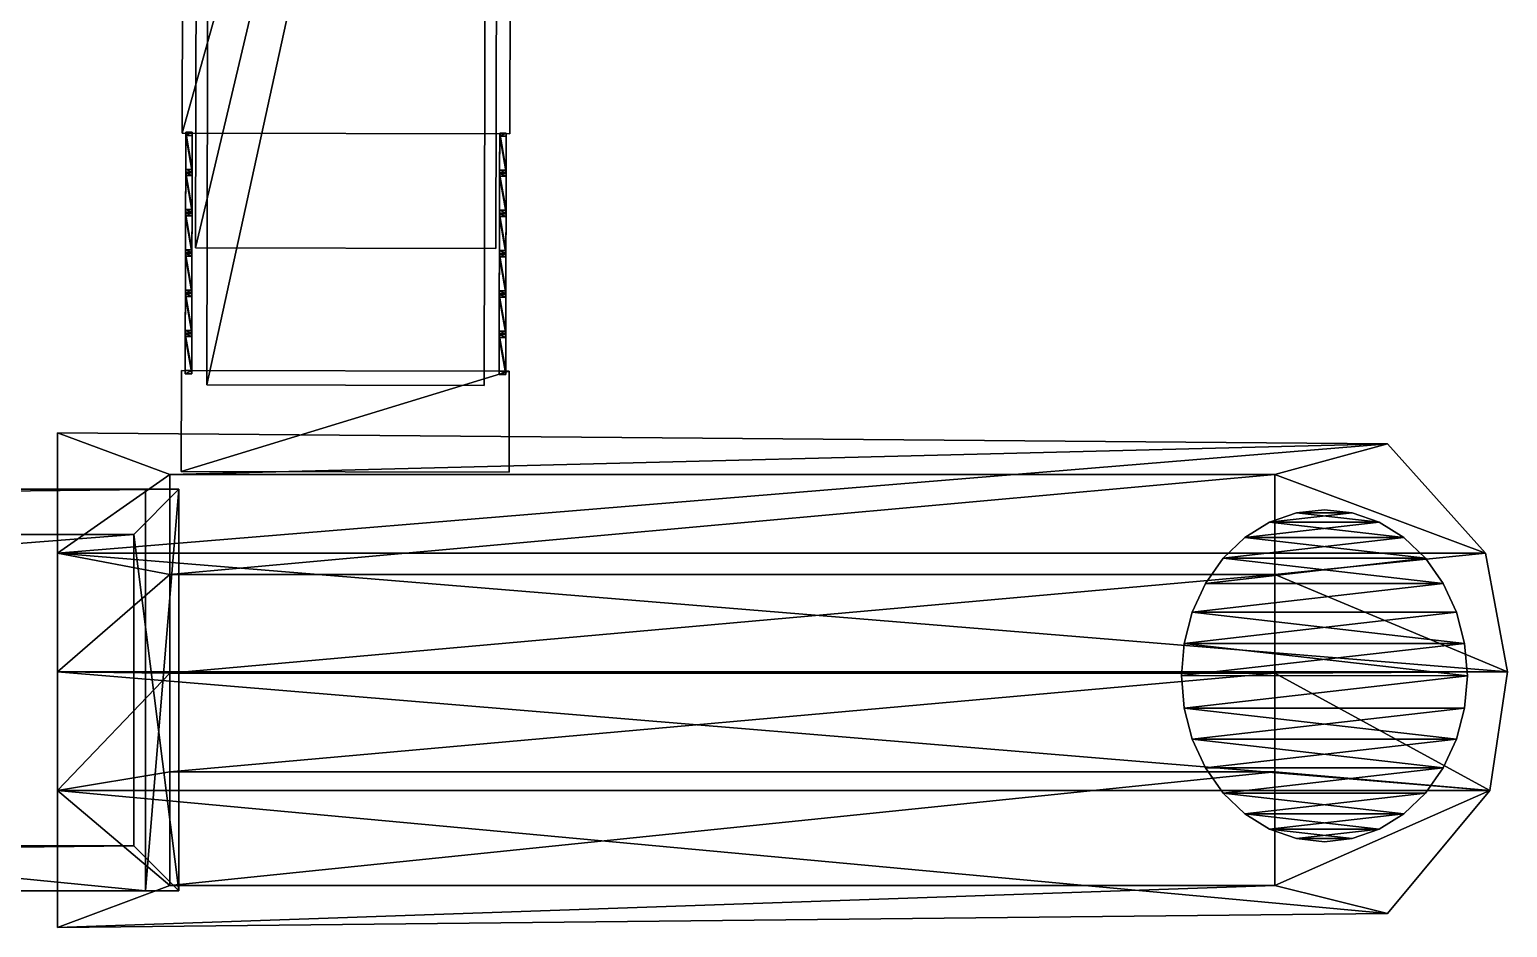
# Model space of a CAD drawing. Header units: millimetres. Extents: x -39 to 131, y -304 to 0.
# Drawn here: x 62.42 to 72.76, y -198.61 to -192.32 of the extents above; entities that cross this region are included whole.
import ezdxf

# ---------------------------------------------------------------- set-up
doc = ezdxf.new("R2010")
doc.units = ezdxf.units.MM
for name, color, linetype in [('CUBE_000_1', 7, 'Continuous'), ('MESH279', 7, 'Continuous'), ('MESH280', 7, 'Continuous'), ('MESH29', 7, 'Continuous'), ('MESH30', 7, 'Continuous'), ('MESH461', 7, 'Continuous'), ('TUNNEL1_00', 7, 'Continuous'), ('TUNNEL2_00', 7, 'Continuous'), ('TUNNEL3_00', 7, 'Continuous')]:
    doc.layers.add(name, color=color, linetype=linetype)

msp = doc.modelspace()

# ---------------------------------------------------------------- meshes
at = {"layer": 'CUBE_000_1'}
mesh = msp.add_polyface(dxfattribs=at)
corners = [(63.467, -198.352, 5.884), (63.152, -198.036, 5.907), (34.944, -198.352, 7.978), (63.467, -198.352, 5.884), (63.152, -195.858, 5.907), (63.152, -198.036, 5.907), (63.467, -195.542, 5.884), (63.467, -195.542, 5.884), (35.259, -195.858, 7.955), (63.152, -195.858, 5.907), (63.467, -195.542, 5.884), (34.944, -195.542, 7.978), (35.259, -195.858, 7.955), (34.944, -195.542, 7.978), (63.467, -195.542, 5.884), (63.233, -195.542, 2.702), (63.467, -195.542, 5.884), (63.233, -198.352, 2.702), (63.233, -195.542, 2.702), (63.467, -198.352, 5.884), (34.944, -198.352, 7.978), (63.233, -198.352, 2.702), (63.467, -198.352, 5.884), (34.71, -198.352, 4.797), (34.71, -195.542, 4.797), (34.71, -198.352, 4.797), (34.944, -198.352, 7.978), (63.233, -198.352, 2.702), (34.71, -198.352, 4.797), (34.71, -195.542, 4.797), (63.233, -195.542, 2.702), (34.71, -195.542, 4.797), (34.944, -195.542, 7.978), (35.259, -195.858, 7.955), (34.944, -195.542, 7.978), (34.944, -198.352, 7.978), (35.259, -198.036, 7.955), (63.152, -198.036, 5.907), (35.259, -198.036, 7.955), (34.944, -198.352, 7.978), (63.152, -195.858, 5.907), (35.259, -198.036, 7.955), (63.152, -198.036, 5.907), (35.259, -195.858, 7.955)]
mesh.append_faces([[corners[k] for k in face] for face in [(0, 1, 2), (3, 4, 5), (6, 4, 3), (7, 8, 9), (10, 11, 12), (13, 14, 15), (16, 17, 18), (16, 19, 17), (20, 21, 22), (20, 23, 21), (24, 25, 26), (27, 28, 29), (27, 29, 30), (13, 15, 31), (24, 26, 32), (33, 34, 35), (33, 35, 36), (37, 38, 39), (40, 41, 42), (40, 43, 41)]])
at = {"layer": 'MESH279'}
mesh = msp.add_polyface(dxfattribs=at)
corners = [(63.557, -194.711, 3.234), (63.557, -194.733, 3.234), (63.512, -194.733, 3.234), (63.558, -194.455, 5.727), (63.557, -194.733, 3.234), (63.557, -194.711, 3.234), (63.558, -194.455, 5.727), (63.558, -194.474, 5.756), (63.557, -194.733, 3.234), (63.558, -194.455, 5.727), (63.558, -194.455, 5.808), (63.558, -194.474, 5.756), (63.558, -194.449, 5.727), (63.558, -194.455, 5.808), (63.558, -194.455, 5.727), (63.558, -194.449, 5.808), (63.558, -194.455, 5.808), (63.558, -194.449, 5.727), (63.558, -194.449, 5.808), (63.512, -194.455, 5.808), (63.558, -194.455, 5.808), (63.512, -194.449, 5.808), (63.558, -194.449, 5.808), (63.512, -194.43, 5.756), (63.512, -194.449, 5.808), (63.558, -194.43, 5.756), (63.558, -194.43, 5.756), (63.558, -194.449, 5.808), (63.558, -194.449, 5.727), (63.558, -194.173, 3.263), (63.558, -194.43, 5.756), (63.558, -194.449, 5.727), (63.558, -194.43, 5.756), (63.558, -194.173, 3.263), (63.513, -194.173, 3.263), (63.558, -194.173, 3.263), (63.558, -194.192, 3.234), (63.513, -194.173, 3.263), (63.558, -194.173, 3.263), (63.558, -194.449, 5.727), (63.558, -194.192, 3.234), (63.558, -194.449, 5.727), (63.513, -194.192, 3.234), (63.558, -194.192, 3.234), (63.512, -194.449, 5.727), (63.513, -194.173, 3.263), (63.513, -194.192, 3.234), (63.512, -194.449, 5.727), (63.513, -194.192, 3.234), (63.513, -194.192, 3.234), (63.513, -194.173, 3.182), (63.558, -194.192, 3.234), (63.513, -194.173, 3.263), (63.513, -194.173, 3.182), (63.513, -194.192, 3.234), (63.513, -194.167, 3.182), (63.513, -194.173, 3.182), (63.513, -194.173, 3.263), (63.558, -194.167, 3.182), (63.513, -194.173, 3.182), (63.513, -194.167, 3.182), (63.558, -194.173, 3.182), (63.558, -194.167, 3.182), (63.558, -194.167, 3.263), (63.558, -194.173, 3.182), (63.559, -194.148, 3.234), (63.558, -194.167, 3.263), (63.558, -194.167, 3.182), (63.559, -193.892, 5.727), (63.558, -194.167, 3.263), (63.559, -194.148, 3.234), (63.559, -193.892, 5.727), (63.559, -193.911, 5.756), (63.558, -194.167, 3.263), (63.559, -193.892, 5.727), (63.559, -193.892, 5.808), (63.559, -193.911, 5.756), (63.559, -193.886, 5.727), (63.559, -193.892, 5.808), (63.559, -193.892, 5.727), (63.559, -193.886, 5.808), (63.559, -193.892, 5.808), (63.559, -193.886, 5.727), (63.559, -193.886, 5.808), (63.514, -193.892, 5.808), (63.559, -193.892, 5.808), (63.514, -193.886, 5.808), (63.559, -193.886, 5.808), (63.514, -193.867, 5.756), (63.514, -193.886, 5.808), (63.559, -193.867, 5.756), (63.559, -193.867, 5.756), (63.559, -193.886, 5.808), (63.559, -193.886, 5.727), (63.56, -193.61, 3.263), (63.559, -193.867, 5.756), (63.559, -193.886, 5.727), (63.559, -193.867, 5.756), (63.56, -193.61, 3.263), (63.514, -193.61, 3.263), (63.56, -193.604, 3.263), (63.514, -193.61, 3.263), (63.56, -193.61, 3.263), (63.514, -193.604, 3.263), (63.514, -193.604, 3.263), (63.514, -193.585, 3.234), (63.56, -193.604, 3.263), (63.514, -193.585, 3.234), (63.514, -193.604, 3.182), (63.514, -193.604, 3.263), (63.514, -193.585, 3.234), (63.56, -193.604, 3.182), (63.514, -193.604, 3.182), (63.56, -193.585, 3.234), (63.56, -193.585, 3.234), (63.56, -193.604, 3.263), (63.56, -193.604, 3.182), (63.56, -193.585, 3.234), (63.515, -193.328, 5.727), (63.56, -193.585, 3.234), (63.514, -193.585, 3.234), (63.56, -193.328, 5.727), (63.56, -193.328, 5.727), (63.56, -193.604, 3.263), (63.56, -193.585, 3.234), (63.56, -193.328, 5.727), (63.56, -193.347, 5.756), (63.56, -193.604, 3.263), (63.56, -193.328, 5.727), (63.56, -193.329, 5.808), (63.56, -193.347, 5.756), (63.56, -193.323, 5.727), (63.56, -193.329, 5.808), (63.56, -193.328, 5.727), (63.56, -193.322, 5.808), (63.56, -193.329, 5.808), (63.56, -193.323, 5.727), (63.56, -193.322, 5.808), (63.515, -193.328, 5.808), (63.56, -193.329, 5.808), (63.515, -193.322, 5.808), (63.56, -193.322, 5.808), (63.515, -193.303, 5.756), (63.515, -193.322, 5.808), (63.56, -193.304, 5.756), (63.56, -193.304, 5.756), (63.56, -193.322, 5.808), (63.56, -193.323, 5.727), (63.561, -193.066, 3.234), (63.56, -193.304, 5.756), (63.56, -193.323, 5.727), (63.561, -193.044, 3.234), (63.56, -193.304, 5.756), (63.561, -193.066, 3.234), (63.56, -193.304, 5.756), (63.561, -193.044, 3.234), (63.516, -193.044, 3.234), (63.561, -193.044, 3.234), (63.515, -193.066, 3.234), (63.516, -193.044, 3.234), (63.561, -193.066, 3.234), (63.56, -193.323, 5.727), (63.515, -193.066, 3.234), (63.561, -193.066, 3.234), (63.515, -193.322, 5.727), (63.516, -193.044, 3.234), (63.515, -193.066, 3.234), (63.515, -193.322, 5.727), (63.516, -193.044, 3.234), (63.515, -193.322, 5.727), (63.515, -193.303, 5.756), (63.515, -193.303, 5.756), (63.515, -193.322, 5.727), (63.515, -193.322, 5.808), (63.515, -193.322, 5.808), (63.515, -193.322, 5.727), (63.515, -193.328, 5.808), (63.515, -193.322, 5.727), (63.515, -193.328, 5.727), (63.515, -193.328, 5.808), (63.56, -193.323, 5.727), (63.515, -193.328, 5.727), (63.515, -193.322, 5.727), (63.56, -193.328, 5.727), (63.515, -193.328, 5.727), (63.515, -193.347, 5.756), (63.515, -193.328, 5.808), (63.515, -193.328, 5.727), (63.514, -193.604, 3.263), (63.515, -193.347, 5.756), (63.515, -193.328, 5.727), (63.514, -193.585, 3.234), (63.514, -193.604, 3.263), (63.515, -193.347, 5.756), (63.514, -193.604, 3.263), (63.56, -193.604, 3.263), (63.56, -193.347, 5.756), (63.515, -193.328, 5.808), (63.515, -193.347, 5.756), (63.56, -193.347, 5.756), (63.56, -193.329, 5.808), (63.56, -193.304, 5.756), (63.516, -193.044, 3.234), (63.515, -193.303, 5.756), (63.56, -193.604, 3.182), (63.56, -193.604, 3.263), (63.56, -193.61, 3.182), (63.56, -193.604, 3.263), (63.56, -193.61, 3.263), (63.56, -193.61, 3.182), (63.56, -193.61, 3.263), (63.56, -193.629, 3.234), (63.56, -193.61, 3.182), (63.56, -193.61, 3.263), (63.559, -193.886, 5.727), (63.56, -193.629, 3.234), (63.559, -193.886, 5.727), (63.514, -193.629, 3.234), (63.56, -193.629, 3.234), (63.514, -193.886, 5.727), (63.514, -193.629, 3.234), (63.559, -193.886, 5.727), (63.514, -193.61, 3.263), (63.514, -193.629, 3.234), (63.514, -193.886, 5.727), (63.514, -193.61, 3.263), (63.514, -193.61, 3.182), (63.514, -193.629, 3.234), (63.514, -193.604, 3.182), (63.514, -193.61, 3.182), (63.514, -193.61, 3.263), (63.56, -193.604, 3.182), (63.514, -193.61, 3.182), (63.514, -193.604, 3.182), (63.56, -193.61, 3.182), (63.56, -193.629, 3.234), (63.514, -193.61, 3.182), (63.56, -193.61, 3.182), (63.514, -193.629, 3.234), (63.514, -193.61, 3.263), (63.56, -193.629, 3.234), (63.514, -193.629, 3.234), (63.56, -193.61, 3.263), (63.514, -193.604, 3.182), (63.514, -193.61, 3.263), (63.514, -193.604, 3.263), (63.514, -193.61, 3.263), (63.514, -193.886, 5.727), (63.514, -193.867, 5.756), (63.514, -193.867, 5.756), (63.514, -193.886, 5.727), (63.514, -193.886, 5.808), (63.514, -193.886, 5.808), (63.514, -193.886, 5.727), (63.514, -193.892, 5.808), (63.514, -193.886, 5.727), (63.514, -193.892, 5.727), (63.514, -193.892, 5.808), (63.559, -193.886, 5.727), (63.514, -193.892, 5.727), (63.514, -193.886, 5.727), (63.559, -193.892, 5.727), (63.559, -193.892, 5.727), (63.559, -194.148, 3.234), (63.514, -193.892, 5.727), (63.514, -193.892, 5.727), (63.559, -194.148, 3.234), (63.513, -194.148, 3.234), (63.559, -194.148, 3.234), (63.558, -194.167, 3.182), (63.513, -194.148, 3.234), (63.513, -194.167, 3.182), (63.513, -194.148, 3.234), (63.513, -194.167, 3.182), (63.513, -194.167, 3.263), (63.513, -194.167, 3.182), (63.513, -194.173, 3.263), (63.513, -194.167, 3.263), (63.558, -194.167, 3.263), (63.513, -194.167, 3.263), (63.513, -194.173, 3.263), (63.514, -193.911, 5.756), (63.513, -194.167, 3.263), (63.558, -194.167, 3.263), (63.514, -193.892, 5.727), (63.513, -194.167, 3.263), (63.514, -193.911, 5.756), (63.514, -193.892, 5.727), (63.513, -194.148, 3.234), (63.513, -194.167, 3.263), (63.513, -194.167, 3.263), (63.513, -194.148, 3.234), (63.558, -194.167, 3.263), (63.559, -194.148, 3.234), (63.514, -193.892, 5.727), (63.514, -193.911, 5.756), (63.514, -193.892, 5.808), (63.514, -193.892, 5.808), (63.514, -193.911, 5.756), (63.559, -193.911, 5.756), (63.559, -193.911, 5.756), (63.514, -193.892, 5.808), (63.559, -193.911, 5.756), (63.559, -193.892, 5.808), (63.558, -194.173, 3.263), (63.558, -194.167, 3.263), (63.558, -194.173, 3.263), (63.558, -194.173, 3.182), (63.558, -194.173, 3.263), (63.558, -194.192, 3.234), (63.558, -194.173, 3.182), (63.558, -194.173, 3.182), (63.514, -193.867, 5.756), (63.513, -194.173, 3.263), (63.512, -194.449, 5.727), (63.512, -194.43, 5.756), (63.512, -194.43, 5.756), (63.512, -194.449, 5.727), (63.512, -194.449, 5.808), (63.512, -194.449, 5.808), (63.512, -194.449, 5.727), (63.512, -194.455, 5.808), (63.512, -194.449, 5.727), (63.512, -194.455, 5.727), (63.512, -194.455, 5.808), (63.558, -194.449, 5.727), (63.512, -194.455, 5.727), (63.512, -194.449, 5.727), (63.558, -194.455, 5.727), (63.558, -194.455, 5.727), (63.557, -194.711, 3.234), (63.512, -194.455, 5.727), (63.512, -194.455, 5.727), (63.557, -194.711, 3.234), (63.512, -194.711, 3.234), (63.512, -194.711, 3.234), (63.512, -194.455, 5.727), (63.512, -194.711, 3.234), (63.512, -194.733, 3.234), (63.512, -194.455, 5.727), (63.512, -194.733, 3.234), (63.512, -194.474, 5.756), (63.512, -194.474, 5.756), (63.512, -194.733, 3.234), (63.557, -194.733, 3.234), (63.512, -194.474, 5.756), (63.557, -194.733, 3.234), (63.558, -194.474, 5.756), (63.512, -194.455, 5.808), (63.512, -194.474, 5.756), (63.558, -194.474, 5.756), (63.512, -194.455, 5.727), (63.512, -194.474, 5.756), (63.512, -194.455, 5.808), (63.558, -194.455, 5.808), (63.512, -194.43, 5.756)]
mesh.append_faces([[corners[k] for k in face] for face in [(0, 1, 2), (3, 4, 5), (6, 7, 8), (9, 10, 11), (12, 13, 14), (15, 16, 17), (18, 19, 20), (18, 21, 19), (22, 23, 24), (22, 25, 23), (26, 27, 28), (29, 30, 31), (32, 33, 34), (35, 36, 37), (38, 39, 40), (41, 42, 43), (44, 42, 41), (45, 46, 47), (37, 36, 48), (49, 50, 51), (52, 53, 54), (55, 56, 57), (58, 59, 60), (58, 61, 59), (62, 63, 64), (65, 66, 67), (68, 69, 70), (71, 72, 73), (74, 75, 76), (77, 78, 79), (80, 81, 82), (83, 84, 85), (83, 86, 84), (87, 88, 89), (87, 90, 88), (91, 92, 93), (94, 95, 96), (97, 98, 99), (100, 101, 102), (100, 103, 101), (104, 105, 106), (107, 108, 109), (110, 111, 112), (113, 111, 110), (114, 115, 116), (106, 105, 117), (118, 119, 120), (121, 119, 118), (122, 123, 124), (125, 126, 127), (128, 129, 130), (131, 132, 133), (134, 135, 136), (137, 138, 139), (137, 140, 138), (141, 142, 143), (141, 144, 142), (145, 146, 147), (148, 149, 150), (151, 152, 153), (154, 155, 156), (157, 158, 159), (157, 160, 158), (161, 162, 163), (164, 162, 161), (165, 166, 167), (168, 169, 170), (171, 172, 173), (174, 175, 176), (177, 178, 179), (180, 181, 182), (180, 183, 181), (184, 185, 186), (187, 188, 189), (190, 191, 192), (193, 194, 195), (193, 195, 196), (197, 198, 199), (197, 199, 200), (201, 202, 203), (204, 205, 206), (207, 208, 209), (210, 211, 212), (213, 214, 215), (216, 217, 218), (219, 220, 221), (222, 223, 224), (225, 226, 227), (228, 229, 230), (231, 232, 233), (231, 234, 232), (235, 236, 237), (238, 236, 235), (239, 240, 241), (242, 240, 239), (243, 244, 245), (246, 247, 248), (249, 250, 251), (252, 253, 254), (255, 256, 257), (258, 259, 260), (258, 261, 259), (262, 263, 264), (265, 266, 267), (268, 269, 270), (270, 269, 271), (272, 273, 274), (275, 276, 277), (278, 279, 280), (281, 282, 283), (284, 285, 286), (287, 288, 289), (290, 291, 292), (292, 291, 293), (294, 295, 296), (297, 298, 299), (281, 283, 300), (301, 302, 303), (278, 280, 304), (305, 306, 307), (308, 309, 310), (51, 50, 311), (97, 99, 312), (313, 314, 315), (316, 317, 318), (319, 320, 321), (322, 323, 324), (325, 326, 327), (325, 328, 326), (329, 330, 331), (332, 333, 334), (0, 2, 335), (336, 337, 338), (339, 340, 341), (342, 343, 344), (345, 346, 347), (348, 349, 350), (351, 352, 353), (348, 350, 354), (32, 34, 355)]])
at = {"layer": 'MESH280'}
mesh = msp.add_polyface(dxfattribs=at)
corners = [(65.756, -193.071, 3.234), (65.756, -193.309, 5.756), (65.756, -193.327, 5.727), (65.756, -193.049, 3.234), (65.756, -193.309, 5.756), (65.756, -193.071, 3.234), (65.756, -193.309, 5.756), (65.756, -193.049, 3.234), (65.711, -193.049, 3.234), (65.756, -193.049, 3.234), (65.711, -193.071, 3.234), (65.711, -193.049, 3.234), (65.756, -193.071, 3.234), (65.756, -193.327, 5.727), (65.711, -193.071, 3.234), (65.756, -193.071, 3.234), (65.71, -193.327, 5.727), (65.711, -193.071, 3.234), (65.756, -193.327, 5.727), (65.711, -193.049, 3.234), (65.711, -193.071, 3.234), (65.71, -193.327, 5.727), (65.711, -193.049, 3.234), (65.71, -193.327, 5.727), (65.71, -193.308, 5.756), (65.71, -193.308, 5.756), (65.71, -193.327, 5.727), (65.71, -193.327, 5.808), (65.71, -193.327, 5.808), (65.71, -193.327, 5.727), (65.71, -193.333, 5.808), (65.71, -193.327, 5.727), (65.71, -193.333, 5.727), (65.71, -193.333, 5.808), (65.756, -193.327, 5.727), (65.71, -193.333, 5.727), (65.71, -193.327, 5.727), (65.756, -193.333, 5.727), (65.756, -193.327, 5.727), (65.756, -193.334, 5.808), (65.756, -193.333, 5.727), (65.756, -193.327, 5.808), (65.756, -193.334, 5.808), (65.756, -193.327, 5.727), (65.756, -193.327, 5.808), (65.71, -193.333, 5.808), (65.756, -193.334, 5.808), (65.71, -193.327, 5.808), (65.756, -193.327, 5.808), (65.71, -193.308, 5.756), (65.71, -193.327, 5.808), (65.756, -193.309, 5.756), (65.756, -193.309, 5.756), (65.756, -193.327, 5.808), (65.756, -193.327, 5.727), (65.71, -193.308, 5.756), (65.71, -193.333, 5.808), (65.756, -193.352, 5.756), (65.756, -193.334, 5.808), (65.71, -193.333, 5.808), (65.71, -193.352, 5.756), (65.756, -193.352, 5.756), (65.71, -193.333, 5.727), (65.71, -193.352, 5.756), (65.71, -193.333, 5.808), (65.71, -193.333, 5.727), (65.71, -193.609, 3.263), (65.71, -193.352, 5.756), (65.71, -193.333, 5.727), (65.71, -193.59, 3.234), (65.71, -193.609, 3.263), (65.71, -193.333, 5.727), (65.755, -193.59, 3.234), (65.71, -193.59, 3.234), (65.756, -193.333, 5.727), (65.755, -193.59, 3.234), (65.71, -193.333, 5.727), (65.756, -193.333, 5.727), (65.755, -193.609, 3.263), (65.755, -193.59, 3.234), (65.756, -193.333, 5.727), (65.756, -193.352, 5.756), (65.755, -193.609, 3.263), (65.756, -193.333, 5.727), (65.756, -193.334, 5.808), (65.756, -193.352, 5.756), (65.71, -193.352, 5.756), (65.755, -193.609, 3.263), (65.756, -193.352, 5.756), (65.71, -193.609, 3.263), (65.71, -193.609, 3.263), (65.71, -193.59, 3.234), (65.755, -193.609, 3.263), (65.71, -193.59, 3.234), (65.71, -193.609, 3.182), (65.71, -193.609, 3.263), (65.71, -193.59, 3.234), (65.755, -193.609, 3.182), (65.71, -193.609, 3.182), (65.755, -193.59, 3.234), (65.755, -193.609, 3.182), (65.71, -193.59, 3.234), (65.755, -193.59, 3.234), (65.755, -193.609, 3.263), (65.755, -193.609, 3.182), (65.755, -193.609, 3.263), (65.71, -193.59, 3.234), (65.755, -193.59, 3.234), (65.755, -193.609, 3.182), (65.755, -193.609, 3.263), (65.755, -193.615, 3.182), (65.755, -193.609, 3.263), (65.755, -193.615, 3.263), (65.755, -193.615, 3.182), (65.755, -193.609, 3.263), (65.71, -193.615, 3.263), (65.755, -193.615, 3.263), (65.71, -193.609, 3.263), (65.71, -193.609, 3.182), (65.71, -193.615, 3.263), (65.71, -193.609, 3.263), (65.71, -193.609, 3.182), (65.71, -193.615, 3.182), (65.71, -193.615, 3.263), (65.755, -193.609, 3.182), (65.71, -193.615, 3.182), (65.71, -193.609, 3.182), (65.755, -193.615, 3.182), (65.755, -193.634, 3.234), (65.71, -193.615, 3.182), (65.755, -193.615, 3.182), (65.71, -193.634, 3.234), (65.71, -193.615, 3.182), (65.755, -193.634, 3.234), (65.71, -193.615, 3.263), (65.71, -193.615, 3.182), (65.71, -193.634, 3.234), (65.71, -193.615, 3.263), (65.755, -193.634, 3.234), (65.71, -193.634, 3.234), (65.755, -193.615, 3.263), (65.755, -193.634, 3.234), (65.71, -193.615, 3.263), (65.755, -193.615, 3.263), (65.754, -193.891, 5.727), (65.755, -193.634, 3.234), (65.755, -193.615, 3.263), (65.754, -193.872, 5.756), (65.754, -193.891, 5.727), (65.754, -193.872, 5.756), (65.755, -193.615, 3.263), (65.71, -193.615, 3.263), (65.709, -193.872, 5.756), (65.71, -193.615, 3.263), (65.709, -193.891, 5.727), (65.709, -193.872, 5.756), (65.71, -193.615, 3.263), (65.71, -193.634, 3.234), (65.709, -193.891, 5.727), (65.709, -193.891, 5.727), (65.71, -193.634, 3.234), (65.754, -193.891, 5.727), (65.755, -193.634, 3.234), (65.754, -193.891, 5.727), (65.709, -193.897, 5.727), (65.709, -193.891, 5.727), (65.754, -193.897, 5.727), (65.754, -193.891, 5.727), (65.754, -193.897, 5.808), (65.754, -193.897, 5.727), (65.754, -193.891, 5.808), (65.754, -193.897, 5.808), (65.754, -193.891, 5.727), (65.754, -193.891, 5.808), (65.709, -193.897, 5.808), (65.754, -193.897, 5.808), (65.709, -193.89, 5.808), (65.754, -193.891, 5.808), (65.709, -193.872, 5.756), (65.709, -193.89, 5.808), (65.754, -193.891, 5.808), (65.754, -193.872, 5.756), (65.709, -193.872, 5.756), (65.754, -193.872, 5.756), (65.754, -193.891, 5.808), (65.754, -193.891, 5.727), (65.709, -193.872, 5.756), (65.709, -193.891, 5.727), (65.709, -193.89, 5.808), (65.709, -193.89, 5.808), (65.709, -193.891, 5.727), (65.709, -193.897, 5.808), (65.709, -193.891, 5.727), (65.709, -193.897, 5.727), (65.709, -193.897, 5.808), (65.709, -193.897, 5.727), (65.709, -193.916, 5.756), (65.709, -193.897, 5.808), (65.709, -193.897, 5.727), (65.708, -194.172, 3.263), (65.709, -193.916, 5.756), (65.709, -193.897, 5.727), (65.708, -194.153, 3.234), (65.708, -194.172, 3.263), (65.709, -193.897, 5.727), (65.754, -194.153, 3.234), (65.708, -194.153, 3.234), (65.754, -193.897, 5.727), (65.754, -194.153, 3.234), (65.709, -193.897, 5.727), (65.754, -193.897, 5.727), (65.754, -194.172, 3.263), (65.754, -194.153, 3.234), (65.754, -193.897, 5.727), (65.754, -193.916, 5.756), (65.754, -194.172, 3.263), (65.754, -193.897, 5.727), (65.754, -193.897, 5.808), (65.754, -193.916, 5.756), (65.709, -193.897, 5.808), (65.754, -193.916, 5.756), (65.754, -193.897, 5.808), (65.709, -193.897, 5.808), (65.709, -193.916, 5.756), (65.754, -193.916, 5.756), (65.709, -193.916, 5.756), (65.754, -194.172, 3.263), (65.754, -193.916, 5.756), (65.708, -194.172, 3.263), (65.708, -194.172, 3.263), (65.708, -194.153, 3.234), (65.754, -194.172, 3.263), (65.708, -194.153, 3.234), (65.708, -194.172, 3.182), (65.708, -194.172, 3.263), (65.708, -194.153, 3.234), (65.754, -194.172, 3.182), (65.708, -194.172, 3.182), (65.754, -194.153, 3.234), (65.754, -194.172, 3.182), (65.708, -194.153, 3.234), (65.754, -194.153, 3.234), (65.754, -194.172, 3.263), (65.754, -194.172, 3.182), (65.754, -194.172, 3.263), (65.708, -194.153, 3.234), (65.754, -194.153, 3.234), (65.754, -194.172, 3.182), (65.754, -194.172, 3.263), (65.754, -194.178, 3.182), (65.754, -194.172, 3.263), (65.754, -194.178, 3.263), (65.754, -194.178, 3.182), (65.754, -194.172, 3.263), (65.708, -194.178, 3.263), (65.754, -194.178, 3.263), (65.708, -194.172, 3.263), (65.708, -194.172, 3.182), (65.708, -194.178, 3.263), (65.708, -194.172, 3.263), (65.708, -194.172, 3.182), (65.708, -194.178, 3.182), (65.708, -194.178, 3.263), (65.754, -194.172, 3.182), (65.708, -194.178, 3.182), (65.708, -194.172, 3.182), (65.754, -194.178, 3.182), (65.754, -194.197, 3.234), (65.708, -194.178, 3.182), (65.754, -194.178, 3.182), (65.708, -194.197, 3.234), (65.708, -194.178, 3.182), (65.754, -194.197, 3.234), (65.708, -194.178, 3.263), (65.708, -194.178, 3.182), (65.708, -194.197, 3.234), (65.708, -194.178, 3.263), (65.708, -194.197, 3.234), (65.708, -194.454, 5.727), (65.708, -194.178, 3.263), (65.754, -194.197, 3.234), (65.708, -194.197, 3.234), (65.754, -194.178, 3.263), (65.754, -194.197, 3.234), (65.708, -194.178, 3.263), (65.754, -194.178, 3.263), (65.754, -194.197, 3.234), (65.754, -194.178, 3.182), (65.754, -194.178, 3.263), (65.753, -194.454, 5.727), (65.754, -194.197, 3.234), (65.754, -194.178, 3.263), (65.753, -194.435, 5.756), (65.753, -194.454, 5.727), (65.753, -194.435, 5.756), (65.754, -194.178, 3.263), (65.708, -194.178, 3.263), (65.753, -194.435, 5.756), (65.708, -194.178, 3.263), (65.708, -194.435, 5.756), (65.708, -194.178, 3.263), (65.708, -194.454, 5.727), (65.708, -194.435, 5.756), (65.708, -194.435, 5.756), (65.708, -194.454, 5.727), (65.708, -194.454, 5.808), (65.708, -194.454, 5.808), (65.708, -194.454, 5.727), (65.708, -194.46, 5.808), (65.708, -194.454, 5.727), (65.708, -194.46, 5.727), (65.708, -194.46, 5.808), (65.753, -194.454, 5.727), (65.708, -194.46, 5.727), (65.708, -194.454, 5.727), (65.753, -194.46, 5.727), (65.753, -194.454, 5.727), (65.753, -194.46, 5.808), (65.753, -194.46, 5.727), (65.753, -194.454, 5.808), (65.753, -194.46, 5.808), (65.753, -194.454, 5.727), (65.753, -194.454, 5.808), (65.708, -194.46, 5.808), (65.753, -194.46, 5.808), (65.708, -194.454, 5.808), (65.753, -194.454, 5.808), (65.708, -194.435, 5.756), (65.708, -194.454, 5.808), (65.753, -194.454, 5.808), (65.753, -194.435, 5.756), (65.708, -194.435, 5.756), (65.753, -194.435, 5.756), (65.753, -194.454, 5.808), (65.753, -194.454, 5.727), (65.708, -194.46, 5.808), (65.753, -194.479, 5.756), (65.753, -194.46, 5.808), (65.708, -194.46, 5.808), (65.708, -194.479, 5.756), (65.753, -194.479, 5.756), (65.708, -194.46, 5.727), (65.708, -194.479, 5.756), (65.708, -194.46, 5.808), (65.708, -194.46, 5.727), (65.707, -194.738, 3.234), (65.708, -194.479, 5.756), (65.708, -194.46, 5.727), (65.707, -194.716, 3.234), (65.707, -194.738, 3.234), (65.708, -194.46, 5.727), (65.753, -194.716, 3.234), (65.707, -194.716, 3.234), (65.753, -194.46, 5.727), (65.753, -194.46, 5.727), (65.753, -194.738, 3.234), (65.753, -194.716, 3.234), (65.753, -194.46, 5.727), (65.753, -194.479, 5.756), (65.753, -194.738, 3.234), (65.753, -194.46, 5.727), (65.753, -194.46, 5.808), (65.753, -194.479, 5.756), (65.708, -194.479, 5.756), (65.753, -194.738, 3.234), (65.753, -194.479, 5.756), (65.707, -194.738, 3.234), (65.753, -194.716, 3.234), (65.753, -194.738, 3.234), (65.707, -194.738, 3.234), (65.707, -194.716, 3.234), (65.708, -194.454, 5.727), (65.708, -194.197, 3.234), (65.753, -194.454, 5.727), (65.753, -194.454, 5.727), (65.708, -194.197, 3.234), (65.754, -194.197, 3.234), (65.755, -193.615, 3.263), (65.755, -193.634, 3.234), (65.755, -193.615, 3.182)]
mesh.append_faces([[corners[k] for k in face] for face in [(0, 1, 2), (3, 4, 5), (6, 7, 8), (9, 10, 11), (9, 12, 10), (13, 14, 15), (16, 17, 18), (19, 20, 21), (22, 23, 24), (25, 26, 27), (28, 29, 30), (31, 32, 33), (34, 35, 36), (34, 37, 35), (38, 39, 40), (41, 42, 43), (44, 45, 46), (44, 47, 45), (48, 49, 50), (48, 51, 49), (52, 53, 54), (6, 8, 55), (56, 57, 58), (59, 60, 61), (62, 63, 64), (65, 66, 67), (68, 69, 70), (71, 72, 73), (74, 75, 76), (77, 78, 79), (80, 81, 82), (83, 84, 85), (86, 87, 88), (86, 89, 87), (90, 91, 92), (93, 94, 95), (96, 97, 98), (99, 100, 101), (102, 103, 104), (105, 106, 107), (108, 109, 110), (111, 112, 113), (114, 115, 116), (114, 117, 115), (118, 119, 120), (121, 122, 123), (124, 125, 126), (124, 127, 125), (128, 129, 130), (131, 132, 133), (134, 135, 136), (137, 138, 139), (140, 141, 142), (143, 144, 145), (146, 147, 148), (149, 150, 151), (149, 151, 152), (153, 154, 155), (156, 157, 158), (159, 160, 161), (161, 160, 162), (163, 164, 165), (163, 166, 164), (167, 168, 169), (170, 171, 172), (173, 174, 175), (173, 176, 174), (177, 178, 179), (180, 181, 182), (183, 184, 185), (186, 187, 188), (189, 190, 191), (192, 193, 194), (195, 196, 197), (198, 199, 200), (201, 202, 203), (204, 205, 206), (207, 208, 209), (210, 211, 212), (213, 214, 215), (216, 217, 218), (219, 220, 221), (222, 223, 224), (225, 226, 227), (225, 228, 226), (229, 230, 231), (232, 233, 234), (235, 236, 237), (238, 239, 240), (241, 242, 243), (244, 245, 246), (247, 248, 249), (250, 251, 252), (253, 254, 255), (253, 256, 254), (257, 258, 259), (260, 261, 262), (263, 264, 265), (263, 266, 264), (267, 268, 269), (270, 271, 272), (273, 274, 275), (276, 277, 278), (279, 280, 281), (282, 283, 284), (285, 286, 287), (288, 289, 290), (291, 292, 293), (294, 295, 296), (297, 298, 299), (300, 301, 302), (303, 304, 305), (306, 307, 308), (309, 310, 311), (312, 313, 314), (312, 315, 313), (316, 317, 318), (319, 320, 321), (322, 323, 324), (322, 325, 323), (326, 327, 328), (329, 330, 331), (332, 333, 334), (335, 336, 337), (338, 339, 340), (341, 342, 343), (344, 345, 346), (347, 348, 349), (350, 351, 352), (353, 351, 350), (354, 355, 356), (357, 358, 359), (360, 361, 362), (363, 364, 365), (363, 366, 364), (367, 368, 369), (367, 369, 370), (371, 372, 373), (374, 375, 376), (377, 378, 379)]])
at = {"layer": 'MESH29'}
mesh = msp.add_polyface(dxfattribs=at)
corners = [(71.673, -197.986, 5.387), (71.478, -198.008, 5.387), (71.283, -197.986, 5.387), (71.478, -198.008, 7.387), (71.478, -198.008, 5.387), (71.673, -197.986, 5.387), (71.283, -197.986, 7.387), (71.478, -198.008, 5.387), (71.478, -198.008, 7.387), (71.283, -197.986, 5.387), (71.095, -197.92, 7.387), (71.283, -197.986, 5.387), (71.283, -197.986, 7.387), (71.095, -197.92, 5.387), (70.922, -197.813, 7.387), (71.095, -197.92, 5.387), (71.095, -197.92, 7.387), (70.922, -197.813, 5.387), (70.77, -197.668, 7.387), (70.922, -197.813, 5.387), (70.922, -197.813, 7.387), (70.77, -197.668, 5.387), (70.646, -197.492, 5.387), (70.77, -197.668, 5.387), (70.77, -197.668, 7.387), (72.309, -197.492, 5.387), (70.77, -197.668, 5.387), (70.646, -197.492, 5.387), (72.185, -197.668, 5.387), (72.309, -197.492, 7.387), (72.185, -197.668, 5.387), (72.309, -197.492, 5.387), (72.185, -197.668, 7.387), (72.309, -197.492, 7.387), (70.77, -197.668, 7.387), (72.185, -197.668, 7.387), (70.646, -197.492, 7.387), (72.401, -197.291, 7.387), (70.554, -197.291, 7.387), (72.458, -197.073, 7.387), (70.497, -197.073, 7.387), (72.478, -196.847, 7.387), (70.478, -196.846, 7.387), (72.458, -196.62, 7.387), (72.458, -196.62, 7.387), (72.478, -196.847, 7.387), (72.478, -196.847, 5.387), (72.478, -196.847, 7.387), (72.458, -197.073, 5.387), (72.478, -196.847, 5.387), (72.458, -197.073, 7.387), (72.458, -197.073, 7.387), (72.401, -197.291, 5.387), (72.458, -197.073, 5.387), (72.401, -197.291, 7.387), (72.401, -197.291, 7.387), (72.309, -197.492, 5.387), (72.401, -197.291, 5.387), (72.309, -197.492, 7.387), (72.401, -197.291, 5.387), (70.554, -197.291, 5.387), (70.554, -197.291, 5.387), (70.646, -197.492, 5.387), (70.646, -197.492, 7.387), (70.646, -197.492, 7.387), (70.554, -197.291, 7.387), (70.497, -197.073, 5.387), (70.554, -197.291, 5.387), (70.554, -197.291, 7.387), (70.497, -197.073, 5.387), (72.458, -197.073, 5.387), (72.478, -196.847, 5.387), (70.478, -196.846, 5.387), (70.478, -196.846, 5.387), (70.497, -197.073, 5.387), (70.497, -197.073, 7.387), (70.497, -197.073, 7.387), (70.478, -196.846, 7.387), (70.497, -196.62, 5.387), (70.478, -196.846, 5.387), (70.478, -196.846, 7.387), (70.497, -196.62, 5.387), (72.458, -196.62, 5.387), (70.554, -196.402, 5.387), (70.554, -196.402, 5.387), (70.497, -196.62, 5.387), (70.497, -196.62, 7.387), (70.497, -196.62, 7.387), (70.497, -196.62, 7.387), (72.401, -196.402, 7.387), (72.401, -196.402, 7.387), (72.458, -196.62, 7.387), (72.458, -196.62, 5.387), (72.458, -196.62, 5.387), (72.401, -196.402, 5.387), (72.401, -196.402, 5.387), (72.309, -196.201, 5.387), (70.646, -196.201, 5.387), (70.646, -196.201, 5.387), (70.554, -196.402, 5.387), (70.554, -196.402, 7.387), (70.554, -196.402, 7.387), (70.554, -196.402, 7.387), (72.309, -196.201, 7.387), (72.309, -196.201, 7.387), (72.401, -196.402, 7.387), (72.401, -196.402, 5.387), (72.309, -196.201, 5.387), (72.185, -196.025, 7.387), (72.309, -196.201, 7.387), (72.309, -196.201, 5.387), (72.185, -196.025, 7.387), (70.646, -196.201, 7.387), (70.77, -196.025, 7.387), (72.033, -195.88, 7.387), (72.185, -196.025, 7.387), (72.033, -195.88, 5.387), (72.033, -195.88, 7.387), (72.185, -196.025, 5.387), (72.185, -196.025, 5.387), (70.77, -196.025, 5.387), (72.185, -196.025, 5.387), (70.77, -196.025, 5.387), (70.646, -196.201, 5.387), (70.646, -196.201, 7.387), (70.646, -196.201, 7.387), (70.77, -196.025, 7.387), (70.922, -195.88, 7.387), (70.77, -196.025, 5.387), (70.77, -196.025, 7.387), (70.922, -195.88, 5.387), (71.095, -195.773, 7.387), (70.922, -195.88, 5.387), (70.922, -195.88, 7.387), (71.095, -195.773, 5.387), (71.283, -195.707, 7.387), (71.095, -195.773, 5.387), (71.095, -195.773, 7.387), (71.283, -195.707, 5.387), (71.478, -195.685, 7.387), (71.283, -195.707, 5.387), (71.283, -195.707, 7.387), (71.478, -195.685, 5.387), (71.673, -195.707, 7.387), (71.478, -195.685, 5.387), (71.478, -195.685, 7.387), (71.673, -195.707, 5.387), (71.86, -195.773, 7.387), (71.673, -195.707, 5.387), (71.673, -195.707, 7.387), (71.86, -195.773, 5.387), (72.033, -195.88, 7.387), (71.86, -195.773, 5.387), (71.86, -195.773, 7.387), (72.033, -195.88, 5.387), (72.033, -195.88, 5.387), (71.095, -195.773, 5.387), (71.86, -195.773, 5.387), (70.922, -195.88, 5.387), (71.283, -195.707, 5.387), (71.673, -195.707, 5.387), (71.478, -195.685, 5.387), (71.86, -195.773, 7.387), (70.922, -195.88, 7.387), (71.095, -195.773, 7.387), (71.673, -195.707, 7.387), (71.283, -195.707, 7.387), (71.478, -195.685, 7.387), (70.922, -197.813, 7.387), (72.033, -197.813, 7.387), (71.095, -197.92, 7.387), (71.86, -197.92, 7.387), (71.283, -197.986, 7.387), (71.673, -197.986, 7.387), (71.478, -198.008, 7.387), (71.673, -197.986, 7.387), (71.673, -197.986, 7.387), (71.673, -197.986, 5.387), (71.86, -197.92, 5.387), (71.86, -197.92, 5.387), (71.095, -197.92, 5.387), (70.922, -197.813, 5.387), (72.033, -197.813, 5.387), (71.86, -197.92, 7.387), (71.86, -197.92, 5.387), (72.033, -197.813, 5.387), (71.86, -197.92, 7.387), (72.033, -197.813, 7.387), (72.033, -197.813, 7.387), (72.033, -197.813, 5.387), (72.185, -197.668, 5.387), (72.185, -197.668, 7.387)]
mesh.append_faces([[corners[k] for k in face] for face in [(0, 1, 2), (3, 4, 5), (6, 7, 8), (6, 9, 7), (10, 11, 12), (10, 13, 11), (14, 15, 16), (14, 17, 15), (18, 19, 20), (18, 21, 19), (22, 23, 24), (25, 26, 27), (25, 28, 26), (29, 30, 31), (29, 32, 30), (33, 34, 35), (33, 36, 34), (37, 36, 33), (37, 38, 36), (39, 38, 37), (39, 40, 38), (41, 40, 39), (41, 42, 40), (41, 43, 42), (44, 45, 46), (47, 48, 49), (47, 50, 48), (51, 52, 53), (51, 54, 52), (55, 56, 57), (55, 58, 56), (59, 25, 60), (25, 27, 60), (61, 62, 63), (22, 24, 64), (61, 63, 65), (66, 67, 68), (59, 60, 69), (70, 59, 69), (71, 70, 69), (71, 69, 72), (73, 74, 75), (66, 68, 76), (73, 75, 77), (78, 79, 80), (71, 72, 81), (71, 81, 82), (82, 81, 83), (84, 85, 86), (78, 80, 87), (43, 88, 42), (43, 89, 88), (90, 91, 92), (44, 46, 93), (90, 92, 94), (82, 83, 95), (95, 83, 96), (96, 83, 97), (98, 99, 100), (84, 86, 101), (89, 102, 88), (89, 103, 102), (104, 105, 106), (104, 106, 107), (108, 109, 110), (103, 111, 112), (111, 113, 112), (111, 114, 113), (115, 116, 117), (115, 118, 116), (108, 110, 119), (96, 120, 121), (96, 97, 120), (122, 123, 124), (98, 100, 125), (103, 112, 102), (122, 124, 126), (127, 128, 129), (127, 130, 128), (131, 132, 133), (131, 134, 132), (135, 136, 137), (135, 138, 136), (139, 140, 141), (139, 142, 140), (143, 144, 145), (143, 146, 144), (147, 148, 149), (147, 150, 148), (151, 152, 153), (151, 154, 152), (155, 156, 157), (155, 158, 156), (121, 158, 155), (121, 120, 158), (157, 156, 159), (157, 159, 160), (160, 159, 161), (114, 162, 163), (162, 164, 163), (162, 165, 164), (165, 166, 164), (165, 167, 166), (114, 163, 113), (35, 34, 168), (35, 168, 169), (169, 168, 170), (169, 170, 171), (171, 170, 172), (171, 172, 173), (173, 172, 174), (3, 5, 175), (176, 177, 178), (179, 0, 180), (0, 2, 180), (179, 180, 181), (182, 179, 181), (183, 184, 185), (176, 178, 186), (183, 185, 187), (188, 189, 190), (28, 182, 26), (182, 181, 26), (188, 190, 191)]])
at = {"layer": 'MESH30'}
mesh = msp.add_polyface(dxfattribs=at)
corners = [(63.404, -196.139, 7.185), (63.404, -196.829, 7.185), (63.404, -196.829, 6.929), (63.404, -196.139, 7.185), (62.618, -196.819, 7.185), (63.404, -196.829, 7.185), (62.618, -195.989, 7.185), (63.404, -195.439, 7.185), (62.618, -195.146, 7.185), (71.918, -195.224, 7.185), (71.918, -195.224, 7.185), (62.618, -195.146, -0.615), (62.618, -195.146, 7.185), (71.918, -195.224, -0.615), (71.918, -195.224, 7.185), (72.604, -195.989, -0.615), (71.918, -195.224, -0.615), (72.604, -195.989, 7.185), (72.604, -195.989, 7.185), (71.131, -195.439, 7.185), (63.404, -195.439, 7.185), (71.131, -195.439, 6.929), (71.131, -195.439, 7.185), (63.404, -195.439, 6.929), (63.404, -195.439, 7.185), (63.404, -196.139, 6.929), (63.404, -195.439, 6.929), (71.131, -196.139, 6.929), (63.404, -196.139, 6.929), (63.404, -196.829, 6.929), (71.131, -195.439, 6.929), (63.404, -195.439, 6.929), (71.131, -195.439, 6.929), (71.131, -196.139, 6.929), (71.131, -196.139, 7.185), (71.131, -196.829, 7.185), (71.131, -196.829, 6.929), (71.131, -196.829, 6.929), (63.404, -197.519, 6.929), (63.404, -197.519, 6.929), (63.404, -197.519, 7.185), (62.618, -197.649, 7.185), (63.404, -197.519, 7.185), (62.618, -196.819, -0.615), (62.618, -197.649, 7.185), (62.618, -196.819, 7.185), (62.618, -197.649, -0.615), (72.634, -197.649, -0.615), (62.618, -197.649, -0.615), (62.618, -196.819, -0.615), (71.918, -198.51, -0.615), (72.634, -197.649, 7.185), (71.918, -198.51, -0.615), (72.634, -197.649, -0.615), (71.918, -198.51, 7.185), (72.634, -197.649, 7.185), (71.131, -198.315, 7.185), (71.918, -198.51, 7.185), (71.131, -197.519, 7.185), (71.131, -196.829, 7.185), (72.758, -196.819, 7.185), (71.131, -196.139, 7.185), (72.604, -195.989, 7.185), (72.758, -196.819, 7.185), (72.758, -196.819, -0.615), (72.758, -196.819, 7.185), (72.634, -197.649, -0.615), (72.758, -196.819, -0.615), (72.634, -197.649, 7.185), (72.758, -196.819, -0.615), (62.618, -195.989, -0.615), (62.618, -195.989, -0.615), (62.618, -195.989, 7.185), (62.618, -195.146, -0.615), (71.918, -195.224, -0.615), (62.618, -195.146, -0.615), (72.604, -195.989, -0.615), (72.604, -195.989, -0.615), (62.618, -195.146, 7.185), (71.131, -195.439, 7.185), (71.131, -197.519, 7.185), (71.131, -197.519, 6.929), (71.131, -197.519, 6.929), (63.404, -198.315, 6.929), (63.404, -198.315, 6.929), (63.404, -198.315, 7.185), (63.404, -198.315, 7.185), (62.618, -198.608, 7.185), (62.618, -198.608, 7.185), (62.618, -198.608, -0.615), (62.618, -198.608, -0.615), (62.618, -198.608, 7.185), (62.618, -198.608, -0.615), (71.918, -198.51, -0.615), (71.918, -198.51, 7.185), (71.131, -198.315, 7.185), (63.404, -198.315, 6.929), (63.404, -198.315, 7.185), (71.131, -198.315, 6.929), (71.131, -198.315, 6.929), (71.131, -198.315, 7.185), (71.131, -198.315, 6.929)]
mesh.append_faces([[corners[k] for k in face] for face in [(0, 1, 2), (3, 4, 5), (3, 6, 4), (7, 6, 3), (7, 8, 6), (9, 8, 7), (10, 11, 12), (10, 13, 11), (14, 15, 16), (14, 17, 15), (18, 9, 19), (9, 7, 19), (20, 21, 22), (20, 23, 21), (24, 25, 26), (24, 0, 25), (0, 2, 25), (27, 28, 29), (30, 28, 27), (30, 31, 28), (32, 33, 34), (33, 35, 34), (33, 36, 35), (27, 29, 37), (37, 29, 38), (1, 39, 2), (1, 40, 39), (5, 41, 42), (5, 4, 41), (43, 44, 45), (43, 46, 44), (47, 48, 49), (47, 50, 48), (51, 52, 53), (51, 54, 52), (55, 56, 57), (55, 58, 56), (55, 59, 58), (60, 59, 55), (60, 61, 59), (60, 18, 61), (62, 63, 64), (65, 66, 67), (65, 68, 66), (69, 47, 49), (69, 49, 70), (71, 43, 45), (71, 45, 72), (73, 71, 72), (74, 70, 75), (76, 70, 74), (69, 70, 76), (62, 64, 77), (73, 72, 78), (18, 19, 61), (32, 34, 79), (36, 80, 35), (36, 81, 80), (37, 38, 82), (82, 38, 83), (40, 84, 39), (40, 85, 84), (42, 41, 86), (86, 41, 87), (46, 88, 44), (46, 89, 88), (50, 90, 48), (91, 92, 93), (91, 93, 94), (57, 56, 87), (56, 86, 87), (95, 96, 97), (95, 98, 96), (81, 99, 100), (82, 83, 101), (81, 100, 80)]])
at = {"layer": 'MESH461'}
mesh = msp.add_polyface(dxfattribs=at)
corners = [(65.8, -184.792, 3.196), (65.781, -193.055, 3.196), (63.49, -193.05, 3.196), (65.8, -184.792, 5.653), (65.781, -193.055, 3.196), (65.8, -184.792, 3.196), (65.781, -193.055, 5.653), (65.8, -184.792, 5.653), (63.49, -193.05, 5.653), (65.781, -193.055, 5.653), (63.509, -184.787, 5.653), (63.509, -184.787, 3.196), (63.49, -193.05, 5.653), (63.509, -184.787, 5.653), (63.49, -193.05, 3.196), (63.509, -184.787, 3.196), (63.49, -193.05, 5.653), (63.49, -193.05, 3.196), (65.781, -193.055, 3.196), (65.781, -193.055, 5.653)]
mesh.append_faces([[corners[k] for k in face] for face in [(0, 1, 2), (3, 4, 5), (3, 6, 4), (7, 8, 9), (7, 10, 8), (11, 12, 13), (11, 14, 12), (0, 2, 15), (16, 17, 18), (16, 18, 19)]])
at = {"layer": 'TUNNEL1_00'}
mesh = msp.add_polyface(dxfattribs=at)
corners = [(65.778, -194.716, 5.682), (65.778, -194.716, 3.182), (63.486, -194.711, 3.182), (65.778, -194.716, 5.682), (65.777, -195.423, 3.182), (65.778, -194.716, 3.182), (65.777, -195.423, 5.682), (65.778, -194.716, 5.682), (63.484, -195.418, 5.682), (65.777, -195.423, 5.682), (63.486, -194.711, 5.682), (63.486, -194.711, 5.682), (63.486, -194.711, 3.182), (63.484, -195.418, 5.682), (63.486, -194.711, 5.682), (63.484, -195.418, 3.182), (65.778, -194.716, 3.182), (63.484, -195.418, 3.182), (63.486, -194.711, 3.182), (65.777, -195.423, 3.182), (63.484, -195.418, 5.682), (63.484, -195.418, 3.182), (65.777, -195.423, 3.182), (65.777, -195.423, 5.682)]
mesh.append_faces([[corners[k] for k in face] for face in [(0, 1, 2), (3, 4, 5), (3, 6, 4), (7, 8, 9), (7, 10, 8), (0, 2, 11), (12, 13, 14), (12, 15, 13), (16, 17, 18), (16, 19, 17), (20, 21, 22), (20, 22, 23)]])
at = {"layer": 'TUNNEL2_00'}
mesh = msp.add_polyface(dxfattribs=at)
corners = [(65.622, -185.847, 5.522), (63.662, -194.81, 5.522), (65.602, -194.815, 5.522), (63.682, -185.843, 5.522), (63.682, -185.843, 3.335), (63.662, -194.81, 5.522), (63.682, -185.843, 5.522), (63.662, -194.81, 3.335), (65.622, -185.847, 3.335), (63.662, -194.81, 3.335), (63.682, -185.843, 3.335), (65.602, -194.815, 3.335), (65.622, -185.847, 5.522), (65.602, -194.815, 3.335), (65.622, -185.847, 3.335), (65.602, -194.815, 5.522)]
mesh.append_faces([[corners[k] for k in face] for face in [(0, 1, 2), (0, 3, 1), (4, 5, 6), (4, 7, 5), (8, 9, 10), (8, 11, 9), (12, 13, 14), (12, 15, 13)]])
at = {"layer": 'TUNNEL3_00'}
mesh = msp.add_polyface(dxfattribs=at)
corners = [(65.705, -184.891, 5.579), (63.583, -193.853, 5.579), (65.685, -193.858, 5.579), (63.604, -184.886, 5.579), (63.604, -184.886, 3.26), (63.583, -193.853, 5.579), (63.604, -184.886, 5.579), (63.583, -193.853, 3.26), (65.705, -184.891, 3.26), (63.583, -193.853, 3.26), (63.604, -184.886, 3.26), (65.685, -193.858, 3.26), (65.705, -184.891, 5.579), (65.685, -193.858, 3.26), (65.705, -184.891, 3.26), (65.685, -193.858, 5.579), (63.583, -193.853, 5.579), (65.685, -193.858, 3.26), (65.685, -193.858, 5.579), (63.583, -193.853, 3.26)]
mesh.append_faces([[corners[k] for k in face] for face in [(0, 1, 2), (0, 3, 1), (4, 5, 6), (4, 7, 5), (8, 9, 10), (8, 11, 9), (12, 13, 14), (12, 15, 13), (16, 17, 18), (16, 19, 17)]])

doc.saveas('drawing.dxf')
